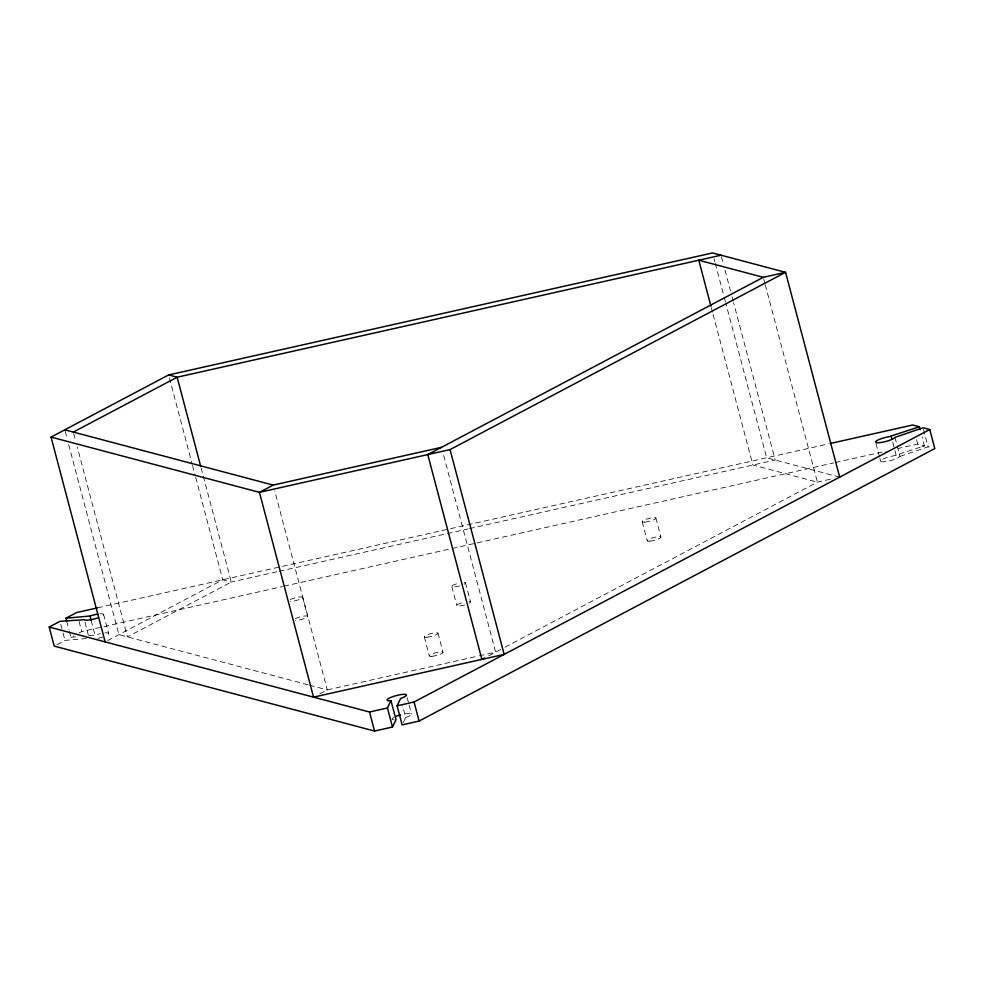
<?xml version="1.0" encoding="UTF-8"?>
<svg xmlns="http://www.w3.org/2000/svg" width="984" height="984" viewBox="0 0 984 984"><rect width="100%" height="100%" fill="white"/><g stroke="black" fill="none" stroke-linecap="round" stroke-linejoin="round"><path stroke-width="0.74" stroke-dasharray="4.92 3.69" d="M897.26 446.133L899.966 456.441A10.049 2.005 -14.8 0 1 888.183 461.164A10.049 2.005 -14.8 0 1 881.049 460.315A10.049 2.005 -14.8 0 1 894.075 455.74L924.456 445.838L922.131 437.044M403.317 722.404L405.679 717.496L402.579 705.774M56.924 644.68L65.005 640.412L86.248 638.53M69.409 631.408L70.959 637.263L73.64 635.849M79.028 633.007L81.721 631.58L282.482 586.55M107.662 640.572L222.741 579.76L231.277 582.036L277.722 571.606M319.8 693.855L327.291 689.895L477.757 656.144M488.679 655.811L503.611 647.915M504.976 647.201L817.396 482.135L830.767 479.134M89.003 635.664L95.227 635.061A10.049 2.005 -14.8 0 1 100.233 633.659M405.679 717.496L407.708 716.733A10.049 2.005 -14.8 0 0 411.226 713.671A10.049 2.005 -14.8 0 0 403.12 714.199M921.971 446.699L924.456 445.838L917.728 444.055L898.244 448.421M899.979 456.392L928.109 446.81L932.119 447.88M97.662 607.817L828.799 443.821M279.222 571.274L468.015 528.925M469.516 528.592L775.183 460.032L733.609 302.703M283.982 586.206L833.829 462.874M835.33 462.541L886.264 451.115M479.245 655.811L495.628 652.134L443.083 453.255M70.959 637.263L76.973 636.734M839.672 477.129L766.647 457.769L725.86 303.416M308.078 684.803L118.904 634.631L68.708 444.657M309.554 685.196L327.291 689.895L274.745 491.016M923.459 429.221L928.109 446.81M916.571 439.663L917.728 444.055M894.936 437.339L896.879 444.657M892.734 442.271L896.215 455.469M876.018 443.722L879.511 456.908M879.893 458.372L880.668 461.312M763.67 278.804L764.851 283.257M765.245 284.733L817.396 482.135L752.895 465.026L712.896 313.638M721.456 256.701L723.412 264.118M724.987 270.059L730.472 290.833M732.047 296.774L733.215 301.227M714.101 258.89L714.876 261.855M715.27 263.343L723.904 295.987M724.298 297.476L725.466 301.928M711.334 307.709L712.514 312.162M655.885 517.978L660.916 537.03M642.245 521.803L647.275 540.856M465.469 582.774L470.512 601.827M451.841 586.599L456.871 605.652M437.954 633.118L442.984 652.171M424.313 636.943L429.344 655.996M407.204 697.742L408.754 703.609M409.147 705.073L411.472 713.867M302.592 597.226L307.623 616.279M201.08 467.744L231.277 582.036L127.44 636.894L77.244 446.921M169.408 377.918L192.151 464.005M192.544 465.481L195.287 475.875M195.681 477.363L222.741 579.76M73.714 433.563L75.682 440.98M65.178 431.299L67.146 438.716M103.554 614.274L108.584 633.327M91.155 620.473L95.03 635.135M85.018 622.134L88.88 637.275M79.015 621.322L81.721 631.58M66.691 621.15L69.015 629.944M60.737 624.287L62.681 631.617M63.062 633.081L65.005 640.412M290.329 599.613A7.097 1.414 -14.8 0 1 300.428 596.882A7.097 1.414 -14.8 0 1 300.403 599.047A7.097 1.414 -14.8 0 1 290.305 601.409M295.36 618.665A7.097 1.414 -14.8 0 1 305.471 615.935A7.097 1.414 -14.8 0 1 305.434 618.1A7.097 1.414 -14.8 0 1 295.335 620.461M469.159 601.47A7.097 1.414 -14.8 0 1 469.134 603.254M464.559 604.963A7.097 1.414 -14.8 0 1 456.81 605.467A7.097 1.414 -14.8 0 1 464.608 602.06M464.128 582.417A7.097 1.414 -14.8 0 1 464.091 584.201M459.528 585.911A7.097 1.414 -14.8 0 1 451.779 586.415A7.097 1.414 -14.8 0 1 459.577 583.008M104.882 632.896A10.049 2.005 -14.8 0 1 106.629 635.356M102.619 637.017A10.049 2.005 -14.8 0 1 97.625 638.419M99.851 613.844A10.049 2.005 -14.8 0 1 101.598 616.304M394.067 719.796A10.049 2.005 -14.8 0 1 392.161 719.279M392.161 718.738A10.049 2.005 -14.8 0 1 394.104 717.262M431.964 656.303A7.097 1.414 -14.8 0 0 442.984 652.552A7.097 1.414 -14.8 0 0 433.55 653.388A7.097 1.414 -14.8 0 0 431.964 656.303M426.933 637.251A7.097 1.414 -14.8 0 0 437.942 633.499A7.097 1.414 -14.8 0 0 428.52 634.336A7.097 1.414 -14.8 0 0 426.933 637.251M649.895 541.163A7.097 1.414 -14.8 0 0 660.916 537.412A7.097 1.414 -14.8 0 0 651.482 538.248A7.097 1.414 -14.8 0 0 649.895 541.163M644.864 522.11A7.097 1.414 -14.8 0 0 655.873 518.359A7.097 1.414 -14.8 0 0 646.451 519.195A7.097 1.414 -14.8 0 0 644.864 522.11"/><path stroke-width="1.48" d="M97.588 617.964A10.049 2.005 -14.8 0 1 84.243 619.686L59.962 621.359L49.2 627.054L54.231 646.107L374.547 731.051L392.493 727.028L387.462 707.976L390.832 700.669A10.049 2.005 -14.8 0 1 389.627 697.927A10.049 2.005 -14.8 0 1 403.981 694.31A10.049 2.005 -14.8 0 1 402.677 697.681L400.648 698.443L397.106 705.811L402.136 724.864L419.11 721.051L934.8 448.581L929.769 429.528L923.078 427.757L894.936 437.388A10.049 2.005 -14.8 0 1 883.152 442.111A10.049 2.005 -14.8 0 1 876.018 441.262A10.049 2.005 -14.8 0 1 889.044 436.687L919.425 426.785L920.2 429.725M392.493 727.028L396.011 719.698L390.98 700.645M105.153 641.888L51.045 437.081L168.621 374.953L712.527 252.95L785.564 272.322L839.672 477.129M73.32 432.074L177.157 377.216L721.063 255.213M441.508 447.326L273.183 485.087L259.444 492.344L51.045 437.081M66.691 621.15L65.916 618.21L76.691 612.528L97.662 607.817M450.045 449.59L504.165 654.397L313.552 697.152L259.444 492.344L450.045 449.59L785.564 272.322L763.276 277.316L427.769 454.583L481.889 659.403L484.595 657.964M397.106 705.811L414.067 701.998L929.769 429.528M65.916 618.21L90.196 616.009A10.049 2.005 -14.8 0 1 97.65 614.127M830.287 443.489L912.697 425.002L919.425 426.785M49.2 627.054L369.517 711.998L387.462 707.976M763.276 277.316L698.788 260.207L710.94 306.221M168.621 374.953L177.157 377.216L200.687 466.268M64.784 429.811L273.183 485.087M891.184 436.416L891.959 439.344M414.067 701.998L419.11 721.051M369.517 711.998L374.547 731.051M89.987 616.082L91.155 620.473M395.912 716.426A10.049 2.005 -14.8 0 1 400.574 714.839"/></g></svg>
